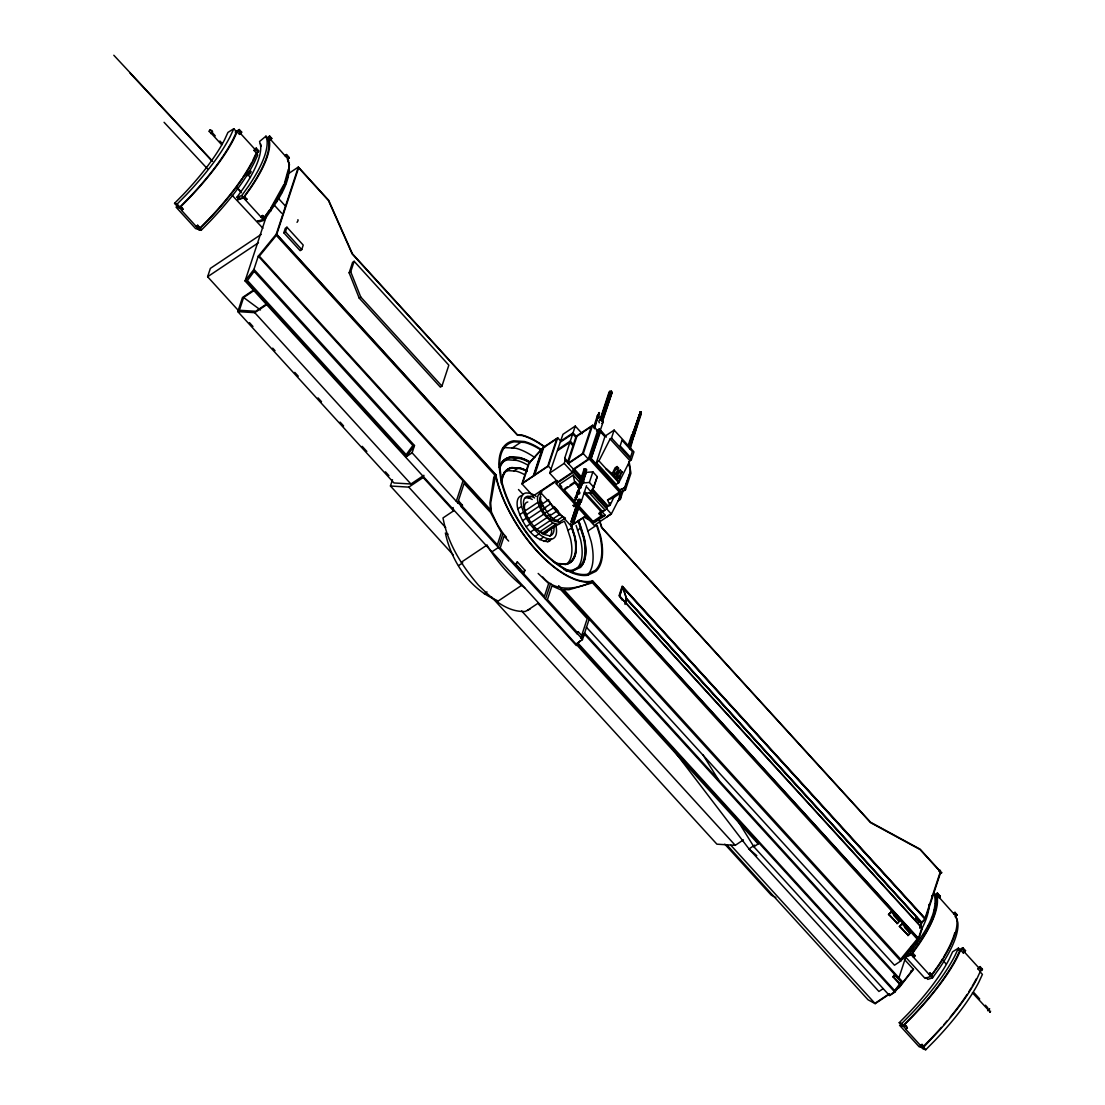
<?xml version="1.0" encoding="UTF-8"?>
<svg xmlns="http://www.w3.org/2000/svg" width="1105" height="1105" viewBox="0 0 1105 1105"><rect width="100%" height="100%" fill="white"/><g stroke="black" fill="none" stroke-linecap="round" stroke-linejoin="round"><path stroke-width="1.5" d="M582.777 482.125L580.553 488.355M258.183 220.586L259.316 221.829L264.233 220.24C275.822 202.408 293.75 181.938 288.101 159.161L270.366 139.271L271.623 138.236L269.62 136.039L268.363 137.075L269.523 141.551A131.246 38.274 -42.3 0 1 250.697 188.03L243.583 197.947L237.658 199.881A120.776 35.222 -42.3 0 0 239.619 197.243M934.402 893.683L935.534 894.939C939.899 917.247 922.703 937.026 911.293 954.513L906.39 956.115L905.257 954.858L910.161 953.256C921.57 935.769 938.767 916.004 934.402 893.683L931.777 895.879M621.024 492.623L620.306 499.419L617.695 501.159M614.131 430.094L611.535 438.008L610.112 438.961L598.951 460.909L618.786 482.664L629.933 460.716L631.356 459.763L633.966 451.848L614.131 430.094L605.07 436.144L596.369 462.636L616.189 484.391L618.786 482.664L619.974 474.749M940.894 873.116C943.09 871.997 941.211 872.95 940.175 872.315M585.457 516.505L570.857 525.731L540.124 492.015L557.252 480.551L556.202 483.728L594.228 525.441L611.341 513.977L619.035 498.935L620.223 492.319M285.601 184.507L284.468 183.25L288.35 169.231L289.496 170.474M238.998 311.182L207.616 276.747L210.364 268.391L261.208 234.384M735.778 817.562L753.886 846.775L758.168 843.916L245.075 280.988L266.374 216.207M392.496 479.75L390.438 485.993L408.781 487.139L423.16 477.512L423.878 475.33L410.922 484.004L393.988 482.954L237.824 311.624L242.478 297.494L253.597 290.049M255.075 289.814L243.611 297.494L239.412 310.27L255.711 311.279L266.871 303.806M245.075 280.988L253.943 269.371L258.28 256.167L276.264 234.177L298.35 167.035L328.682 200.309L352.385 253.736L517.32 434.693L521.657 434.956A85.555 37.556 56.2 0 1 544.627 446.738M283.833 232.796L285.311 228.307L286.941 227.216L303.226 245.089L301.748 249.592L300.118 250.669L283.833 232.796L285.463 231.719L286.941 227.216M349.152 272.825L352.592 262.341L354.152 261.305L448.837 365.175L441.945 386.115L440.384 387.164L359.194 298.088L349.152 272.825L350.713 271.775L354.152 261.305M245.821 280.49L406.378 456.641L412.11 452.815L414.499 445.522L253.943 269.371M456.296 501.283L463.023 480.799M412.11 452.815L457.705 502.844L464.086 483.451L490.537 512.471L501.38 532.582L497.347 544.834L461.724 505.745L462.47 505.247L458.824 501.242L458.078 501.739M753.886 846.775L889.58 995.646L894.857 992.11L576.948 643.331L582.432 639.671L580.871 637.972L582.238 636.121L578.316 631.811L576.948 633.662L461.365 506.85L461.724 505.745M258.28 256.167L491.38 511.905L497.195 524.143L503.037 533.397L498.396 547.486L491.932 551.809M555.995 480.716L533.066 496.048L521.919 483.824L528.632 463.423L543.108 447.539L557.68 437.787L560.705 441.116L573.039 432.87L576.133 436.268L567.818 461.531L568.343 463.589L583.288 453.589L592.612 425.245L597.625 430.757L588.302 459.1L573.357 469.1L572.321 472.263L557.776 481.987L549.668 473.092L562.942 434.32L575.263 426.074L582.225 433.699M533.798 475.882L543.108 447.539M521.919 483.824L548.356 466.144L557.68 437.787M540.124 492.015L540.4 491.145M519.447 570.581L520.358 569.103M573.357 469.1L565.249 460.191L564.724 458.133L575.263 426.074M549.668 473.092L564.199 463.368L565.249 460.191M556.202 483.728L573.329 472.263L574.365 469.1L589.31 459.1L599.2 429.016L604.974 435.342M593.551 427.317L597.515 415.411L598.288 415.356L594.573 428.795M598.413 416.392L599.172 412.621L597.46 416.019L598.606 415.936M594.062 428.229L599.172 412.621M599.904 420.01L609.104 392.013L611.397 391.17L612.087 392.385L602.363 421.93L601.673 420.715L611.397 391.17M578.081 487.112L584.172 468.879L585.609 468.755L586.575 469.818L580.968 486.877L580.001 485.813L578.564 485.938L578.081 487.112L580.484 488.037L586.575 469.818M600.181 420.535L609.905 390.99M575.401 497.388L579.766 486.407L576.838 497.278L575.401 497.388L576.838 497.278M604.684 408.781L606.217 404.126M574.904 499.446C576.934 500.634 573.523 497.291 576.658 497.291M582.611 477.305L584.131 472.65M575.263 499.833L579.766 486.407M580.001 485.813L585.609 468.755M575.802 499.791L580.249 486.932M602.584 419.859L612.087 392.385M593.772 487.277L597.266 476.669L592.874 471.849L586.258 472.388L582.777 482.996L589.379 482.457L593.772 487.277L591.562 492.637L584.959 493.175M628.621 465.55L628.8 461.724L630.333 471.794L625.112 487.678L619.035 490.247L590.844 459.335L602.888 422.497M545.483 599.131L550.649 583.412M590.844 459.335L600.733 430.922L606.341 437.083M571.05 521.864L577.998 500.758L580.139 499.971L580.788 501.104L573.854 522.209L573.108 523.176L571.05 521.864L578.744 499.791M575.967 510.027L578.633 501.905L577.998 500.758M573.854 522.209L573.205 521.063L580.139 499.971M573.108 523.176L580.788 501.104M581.285 501.642L586.52 485.703M589.379 482.457L592.874 471.849M590.029 519.903L590.443 518.646M584.531 491.794L601.963 510.924L599.573 512.527L602.156 515.358L593.012 521.477L592.612 522.72L594.366 522.596L605.236 515.317L602.17 511.947L599.159 513.784L601.742 516.615L605.236 515.317M599.573 512.527L599.159 513.784L605.015 510.04L589.103 492.581M601.963 510.924L601.562 512.181L584.117 493.051M602.156 515.358L601.742 516.615L592.612 522.72L563.288 490.565L559.462 484.294L573.191 475.109L581.147 483.852M606.714 508.908L607.764 505.731L610.029 505.289L613.689 497.623L625.513 489.695L630.914 473.299L629.173 461.904M628.096 445.854L631.729 434.762L634.215 434.569L630.333 448.506M632.364 435.812L639.905 413.201L641.038 414.444L634.049 435.674L641.218 411.93L640.002 412.041L639.961 413.45M608.993 505.98L610.029 502.816M628.883 445.536L631.48 437.621M628.676 446.696L639.339 414.582M632.171 434.942L640.541 411.668M641.356 412.566L640.223 414.707L641.218 411.93M629.532 448.81L634.215 434.569M622.792 491.836L620.306 499.419L619.035 498.935M624.422 488.134L630.333 471.794M576.948 633.662L578.316 631.811M580.871 637.972L587.211 618.69L561.05 589.973L551.934 585.926L547.431 599.628L577.349 632.461M582.432 639.671L589.158 619.187M622.074 600.07L619.546 595.871L622.529 586.81L925.313 919.015L921.791 922.744L919.954 928.338M619.753 595.927L622.585 587.349M624.933 602.515L626.245 598.523M625.043 602.874L626.424 598.689L622.529 586.81M625.043 604.394L626.701 599.38L921.335 922.634L919.719 927.482M915.948 918.517L916.763 917.302L915.948 918.517L919.084 921.943L919.885 920.727L919.084 921.943M898.973 977.69L907.081 953.049L913.352 948.864L911.238 946.543M924.719 919.25L940.314 871.776L920.078 849.565L870.56 822.659L601.562 527.527L599.283 520.372M586.382 627.198L894.484 965.217L900.741 961.032L918.725 939.057L922.344 928.076L619.546 595.871M925.313 919.015L940.811 871.9L920.064 849.137L870.547 822.231L601.852 527.43L599.642 520.455M276.264 234.177L495.662 474.888L490.703 503.01L491.38 511.905M598.606 412.662L598.786 413.546L599.559 413.035M597.515 415.411L597.777 416.599L598.799 415.908M583.689 470.053L584.172 468.879M579.034 486.462L580.001 487.512M584.048 477.747L586.258 472.388M597.266 476.669L591.562 492.637L587.169 487.374M233.79 128.719L230.351 136.205A130.003 37.915 -42.3 0 1 186.041 195.032L177.145 204.066L174.549 203.334L183.14 194.618A122.02 35.581 -42.3 0 0 224.729 139.41L227.934 132.42L233.79 128.719L236.539 131.73L233.086 139.216A130.003 37.915 -42.3 0 1 188.789 198.044L179.88 207.077L177.297 206.345L174.549 203.334M237.161 131.785L239.523 134.382L241.677 132.13L239.302 129.534L237.161 131.785L233.97 138.719A131.246 38.274 -42.3 0 1 189.245 198.113L180.529 206.939C185.157 207.864 180.474 212.312 182.629 209.246M239.523 134.382L241.677 132.13M256.692 153.36L254.04 150.446L256.236 148.098L258.888 151.012L256.692 153.36L253.542 160.197A131.246 38.274 -42.3 0 1 208.817 219.591L200.254 228.265L197.56 225.323L196.317 226.58L181.538 210.364M254.04 150.446L256.236 148.098M252.658 160.708L255.407 154.728M270.573 208.403L283.833 184.618M958.436 948.131L954.982 955.604A129.989 37.902 -42.3 0 1 910.7 1014.431L901.804 1023.451L899.221 1022.719L907.799 1014.017A122.033 35.581 -42.3 0 0 949.388 958.795L952.593 951.819L958.436 948.131L960.079 949.927L956.626 957.413A129.989 37.902 -42.3 0 1 912.329 1016.241L903.434 1025.247L900.851 1024.515L899.221 1022.719M960.673 950.065L963.325 952.98L965.521 950.632L962.856 947.717L960.673 950.065L957.524 956.902A131.246 38.274 -42.3 0 1 912.799 1016.296L904.235 1024.97C909.65 1025.91 904.608 1031.49 906.929 1027.926M963.325 952.98L965.521 950.632M980.287 971.447L977.925 968.85L980.066 966.599L982.442 969.196L980.287 971.447L977.096 978.395A131.246 38.274 -42.3 0 1 932.371 1037.788L923.034 1047.858L919.153 1046.767L899.581 1025.288L903.462 1026.379L906.155 1029.335M977.925 968.85L980.066 966.599M210.889 133.07L208.928 131.274L210.323 129.962L209.467 131.108M247.796 173.968L249.716 172.684L248.155 173.499M939.25 871.306L940.507 870.312L939.264 871.458M517.333 561.865L515.538 564.765L517.333 561.865L525.096 570.387L523.3 573.274M612.267 473.493L615.181 467.733L617.101 466.559L618.593 468.175L615.665 473.935L613.745 475.109L612.267 473.493L614.187 472.305L617.101 466.559M620.333 470.012L617.377 475.813L619.187 477.788L615.457 477.001L618.413 471.186L620.333 470.012L622.143 471.987L619.187 477.788L617.143 479.059L605.954 468.575L615.457 477.001L618.786 482.664M606.797 517.029L609.435 514.695M610.084 514.82L610.526 513.963M617.143 479.059L618.676 476.117M457.705 502.844L458.824 501.242M461.365 506.85L462.47 505.247M597.335 417.11L599.366 417.179L598.288 418.477M211 132.904C209.342 135.404 215.862 130.017 209.784 130.141M237.023 197.132L243.128 188.61A121.799 35.512 -42.3 0 0 260.6 145.473L259.565 141.495L265.96 136.164L267.672 138.042L268.75 142.172A130.224 37.971 -42.3 0 1 250.061 188.292L243.501 197.45L238.721 199.011L237.023 197.132L241.788 195.571L248.349 186.414A130.224 37.971 -42.3 0 0 267.037 140.294L265.96 136.164M262.714 215.489L261.042 217.105L262.714 215.489L264.827 217.809L263.17 219.425L243.583 197.947L244.854 196.87L246.926 199.149L245.655 200.212L246.926 199.149M262.023 215.737L264.15 218.058L270.283 209.508A131.246 38.274 -42.3 0 0 289.109 163.029M930.148 973.091L928.891 974.168L930.148 973.091L932.219 975.356L931.639 976.171L925.023 978.367L905.437 956.889L912.053 954.692L913.034 953.325L915.147 955.659L913.49 957.275L915.147 955.659M926.087 977.497L927.799 979.361L932.579 977.814L939.139 968.657A130.224 37.971 -42.3 0 0 957.828 922.537L956.75 918.407L955.038 916.528M406.378 456.641L414.499 445.522M582.708 635.582L584.614 632.999L902.523 981.779L894.857 992.11M580.056 640.817L578.177 643.359L894.705 990.646L901.307 981.751L584.766 634.477L582.888 637.019M899.553 984.113L892.937 976.848L894.677 974.486L901.666 982.331M911.625 971.06L898.945 987.29L896.224 989.099M904.235 959.209L913.476 969.347L899.235 987.566L894.995 990.398M888.517 914.526L891.196 911.887L899.498 920.99L897.453 923.49L888.517 914.526L891.196 911.887M896.818 923.628L899.498 920.99M899.373 926.473L902.039 923.835L910.34 932.938L908.296 935.438L899.373 926.473L902.039 923.835M907.661 935.576L910.34 932.938M901.86 959.237L912.702 945.977M914.857 943.325L918.117 939.347M990.052 1011.655L989.749 1012.304L990.619 1011.172M921.197 922.993L924.995 919.015L623.082 587.763L626.618 598.551L921.791 922.399M892.937 976.848L895.05 975.066M197.56 225.323L200.737 228.404L199.48 229.674L195.613 228.583L176.026 207.105L179.908 208.196L180.999 207.077L183.112 209.384M196.317 226.58L198.044 225.448M196.883 227.81L198.527 229.619L201.11 230.351L210.005 221.332A129.989 37.902 -42.3 0 0 254.302 162.504L257.741 155.031L256.098 153.222M903.462 1026.379L904.705 1025.109L907.398 1028.064M905.672 1029.197L920.451 1045.413L922.026 1044.432L924.139 1046.739M920.451 1045.413L922.026 1044.432M920.424 1046.007L923.172 1049.018L925.755 1049.75L934.664 1040.73A130.003 37.915 -42.3 0 0 978.961 981.903L982.414 974.403L979.665 971.406M988.409 1009.473L987.663 1010.564L988.478 1010.136M988.851 1009.832L989.652 1008.837L988.795 1009.169M577.556 492.222L579.351 492.485L578.329 493.7M211.594 133.208L212.561 131.923L211.511 132.393M988.934 1009.901L987.939 1010.564M269.62 136.039L268.501 137.6L270.504 139.81L271.623 138.236M285.2 155.556L286.457 154.52L289.192 157.518L288.101 159.161M285.366 156.164L286.457 154.52M934.775 895.23L937.399 893.033L940.3 896.652L939.043 897.688L936.308 894.677L937.399 893.033M939.043 897.688L940.134 896.045M953.726 913.365L954.982 912.329L957.123 915.051L955.866 916.086L938.891 897.08M953.864 913.89L954.982 912.329M956.985 914.526L955.728 915.562L956.889 920.037A131.246 38.274 -42.3 0 1 938.062 966.516L930.949 976.433L911.376 954.955M287.535 174.258L298.35 167.035M207.616 276.747L258.46 242.727M237.824 311.624L254.758 312.674L267.521 304.137M359.194 298.088L360.755 297.038L350.713 271.775M512.209 448.036L520.897 442.221M513.88 460.219L516.739 458.299M453.133 507.554L453.561 510.869L443.008 517.927C447.566 543.218 461.821 565.788 478.341 585.056C490.979 597.639 505.993 612.239 525.151 611.479L530.041 609.117M513.756 470.992L517.554 468.437M560.373 442.111L572.708 433.864L575.802 437.262M576.133 436.268L592.612 425.245M557.984 449.39L570.318 441.144L573.385 444.597M557.569 450.647L569.904 442.401L572.998 445.798M596.451 430.853L599.2 429.016M600.733 430.922L600.029 431.392L604.532 436.309M640.278 414.941L641.038 414.444M528.522 497.982L530.856 496.421A22.97 10.083 56.2 0 1 534.599 497.968M633.662 430.259L635.182 430.218L634.767 431.461M550.456 540.345A26.782 11.754 56.2 0 1 547.679 541.699C531.809 539.806 522.195 522.845 517.775 508.908L521.588 506.366A26.782 11.754 56.2 0 1 525.98 492.941L529.64 493.175A26.782 11.754 56.2 0 1 536.187 496.407M632.543 432.525L633.441 431.931M634.035 434.168L634.657 432.442M633.386 436.586L634.491 435.84M596.369 462.636L598.951 460.909M519.612 514.695L523.425 512.154L521.588 506.366M537.942 502.278L539.185 506.187L526.063 514.971L524.82 511.063L537.942 502.278A18.094 7.942 56.2 0 1 540.911 493.217M558.135 520.869A14.835 6.519 56.2 0 1 556.602 521.615C547.804 520.566 542.472 511.173 540.027 503.452L542.044 502.112M564.987 488.451L567.542 486.739M570.111 485.026L573.951 482.457M563.205 521.74A18.384 8.066 56.2 0 1 558.785 522.499L549.53 516.007L542.044 504.129L548.702 499.681M541.049 506.67L543.052 505.317M522.485 520.745L526.298 518.204L523.425 512.154M461.365 562.196L487.125 544.958M560.028 523.521A18.094 7.942 56.2 0 1 558.149 524.433L552.79 523.066L543.646 514.267L530.524 523.052L527.997 519.06L541.132 510.275L539.185 506.187M544.005 508.286L550.663 503.825L549.351 501.062M458.561 565.608L462.733 562.818M542.638 510.013L545.663 507.996M544.71 513.286L547.721 511.27M546.561 512.333L553.218 507.886L559.351 514.612L565.442 518.052L558.785 522.499M526.215 526.657L530.013 524.115C535.4 530.842 542.072 539.13 551.478 539.143A26.782 11.754 56.2 0 0 555.884 525.731M547.099 516.256L550.11 514.239M546.561 517.886L533.439 526.671L542.873 534.129L549.668 535.856A22.97 10.083 56.2 0 0 553.743 525.883M549.53 516.007L556.188 511.56M549.655 518.715L551.657 517.375M530.524 532.016L534.337 529.461M536.56 529.668L549.682 520.883M552.693 519.06L559.351 514.612M552.21 520.496L554.213 519.157M554.572 521.491L556.588 520.151M552.79 523.066L539.668 531.85L545.014 533.204A18.094 7.942 56.2 0 0 546.906 532.306M555.856 521.27L562.514 516.822M535.152 536.45L538.95 533.908M542.555 533.052L555.677 524.267M545.014 533.204L558.149 524.433M539.751 539.682L543.549 537.127M619.035 490.247L625.112 487.678M544.019 541.464L547.831 538.922M610.029 505.289L607.557 500.026L619.394 492.112L625.513 489.695M570.857 525.731L583.896 517.002L588.592 519.626M547.679 541.699L551.478 539.143M567.887 530.4L571.686 527.859M602.17 511.947L605.015 510.04M577.597 530.138L580.457 528.218M484.225 593.772L487.001 591.907M524.005 571.119L525.096 570.387M587.846 531.022L596.534 525.207L599.877 535.773A76.784 33.703 56.2 0 1 595.25 570.387L587.266 574.255A76.784 33.703 56.2 0 1 501.56 480.274L499.653 465.578A76.784 33.703 56.2 0 1 514.17 441.807L524.64 442.456A76.784 33.703 56.2 0 1 540.787 449.928M497.305 601.631L521.629 585.346M565.636 564.365L557.804 564.006L565.636 564.365A56.162 24.642 56.2 0 0 574.862 536.229L571.023 524.088M573.564 570.636L580.277 567.39A65.927 28.937 56.2 0 0 584.241 537.665L579.724 523.425A65.927 28.937 56.2 0 0 578.509 520.483M527.32 610.43L537.873 603.371L576.34 645.582M581.271 636.756L582.238 636.121M491.518 596.893L716.91 844.179L735.253 845.325L743.416 839.869M754.674 845.118L748.997 848.916L674.437 751.345M883.199 988.63L878.931 991.475L748.997 848.916L756.787 855.643M910.63 971.254L913.476 969.347M900.023 983.464L902.523 981.779M875.878 1002.718L889.442 993.644M727.173 845.215L868.019 999.763L875.188 1003.658L889.345 994.182M890.561 994.569L894.553 991.889M235.213 132.075L239.302 129.534M958.767 950.259L962.856 947.717M616.673 469.363L618.593 468.175M620.223 473.175L622.143 471.987M615.457 477.001L617.377 475.813M980.895 970.121L982.442 969.196M918.725 939.057L592.612 581.258C576.934 589.766 555.18 592.487 542.79 577.017M572.625 570.677L576.617 568.744A65.015 28.537 56.2 0 0 580.539 539.433L576.092 525.372M592.612 581.258L591.451 581.824A85.555 37.556 56.2 0 1 495.938 477.098L495.662 474.888M607.557 500.026L613.689 497.623M913.034 953.325L912.343 953.587L918.476 945.037A131.246 38.274 -42.3 0 0 937.316 898.558L936.308 894.677M932.219 975.356L929.471 973.353M257.244 221.359L263.17 219.425M584.642 471.103L586.092 470.979M511.891 457.249L519.378 457.705A65.927 28.937 56.2 0 1 528.342 461.255M530.925 496.435L527.803 496.228A22.97 10.083 56.2 0 0 524.032 507.748C526.45 516.891 531.85 525.124 538.922 531.367M525.469 497.789L528.604 497.982A22.97 10.083 56.2 0 1 532.265 499.515M609.794 393.228L611.286 393.408M571.81 520.897L573.205 521.063M640.817 412.925L640.002 412.041M632.93 434.431L633.869 434.804M448.05 534.129L445.384 533.038C451.282 561.091 469.749 589.227 496.946 600.333M554.655 562.265L557.611 563.509L565.194 563.978A55.582 24.393 56.2 0 0 574.31 536.132L570.512 524.129M553.508 562.003L557.984 563.882M775.834 897.522L771.276 895.161L724.797 844.165M524.82 587.957C509.847 576.52 497.305 561.823 487.374 545.829M243.611 297.494L260.462 309.966M558.481 511.422L554.379 506.822M129.948 72.999L212.132 161.192M236.788 187.643L241.484 192.684M164.079 122.31L207.602 168.982M232.312 195.461L262.893 228.252M113.815 55.25L212.63 161.289M237.34 187.809L240.862 191.593M518.494 489.529L523.204 494.57M611.535 438.008L631.356 459.763M610.112 438.961L629.933 460.716M614.187 472.305L615.665 473.935M591.548 458.865L619.725 489.791M589.31 459.1L619.394 492.112M583.288 453.589L588.302 459.1M564.724 458.133L567.818 461.531M574.365 469.1L583.578 479.211M592.791 489.308L607.764 505.731M581.741 478.175L574.932 470.702L574.365 472.429L583.454 482.388M591.962 489.391L606.728 505.579L606.162 507.305L591.396 491.103M939.747 871.306L941.391 873.116M269.758 136.564L271.761 138.76M286.609 155.114L289.344 158.126M573.329 472.263L582.542 482.374M590.595 491.214L611.341 513.977M287.328 159.41L288.474 160.667M564.199 463.368L572.321 472.263M289.551 164.838L287.701 160.805M579.89 486.697L575.235 481.6L574.821 482.857L563.288 490.565L563.702 489.308L593.012 521.477M579.476 487.954L574.821 482.857L573.191 475.109M287.038 175.806L288.17 177.062M548.356 466.144L551.381 469.473M937.551 893.641L940.3 896.652M955.121 912.854L957.123 915.051M238.694 130.86L241.07 133.456M255.573 149.52L258.239 152.435M240.13 133.056L254.689 149.023M559.462 484.294L561.727 486.794M935.479 897.854L936.626 899.111M935.424 903.503L936.557 904.746M280.698 191.469L281.83 192.712M934.098 910.078L935.244 911.335M278.225 198.168L285.159 205.779M962.206 949.14L964.858 952.054M979.458 967.925L981.834 970.522M963.974 951.557L978.533 967.524M931.529 917.523L932.675 918.78M275.753 200.337L276.885 201.58M211.759 132.061L215.254 135.887M219.895 140.984L222.216 143.526M360.755 297.038L441.945 386.115M211.331 133.401L221.774 144.865M248.183 175.06L250.407 177.504M925.023 918.269L622.239 586.064L619.049 595.747L921.846 927.938L918.435 938.311L592.446 580.664L591.161 581.285A84.947 37.28 56.2 0 1 496.338 477.332L496.021 474.86L276.761 234.315L298.64 167.767L328.434 200.461L352.136 253.888L517.416 435.204L521.878 435.494A84.947 37.28 56.2 0 1 544.668 447.18M274.731 205.599L281.664 213.21M927.758 925.741L928.904 926.985M626.424 598.689L921.791 922.744M916.238 917.647L919.36 921.087M916.473 918.158L919.609 921.598M270.849 211L269.717 209.743L263.087 218.983L264.233 220.24M285.463 231.719L301.748 249.592M922.827 934.609L923.96 935.852M974.002 992.691L979.707 998.961M985.425 1005.219L987.704 1007.732M942.703 960.176L946.129 963.933M972.414 992.773L990.301 1012.139M244.274 197.685L246.332 199.964M261.733 216.842L263.846 219.177M241.788 195.571L243.501 197.45M893.669 915.437L898.862 921.128M904.525 927.385L909.705 933.076M916.777 944.015L917.923 945.272M889.152 914.388L897.453 923.49M899.995 926.335L908.296 935.438M912.053 954.692L914.18 957.013M929.567 973.906L931.639 976.171M932.579 977.814L930.866 975.936L937.427 966.778A130.224 37.971 -42.3 0 0 942.662 958.684M910.161 953.256L911.293 954.513M558.605 585.65L900.741 961.032M503.037 533.397L506.435 537.14M508.645 541.063L504.101 536.091L500.206 547.942L544.406 596.451L548.66 583.509L538.163 573.454M893.558 976.627L900.174 983.892M516.076 564.393L523.839 572.915M458.989 502.747L460.813 504.75M458.036 502.623L461.683 506.629M577.211 633.496L581.133 637.792M177.145 204.066L179.88 207.077M201.11 230.351L199.466 228.542L208.362 219.536A129.989 37.902 -42.3 0 0 241.719 178.941M179.908 208.196L182.007 210.503M196.787 226.718L199.48 229.674M423.16 477.512L453.561 510.869M254.758 312.674L410.922 484.004M901.804 1023.451L903.434 1025.247M925.755 1049.75L923.02 1046.739L931.916 1037.719A130.003 37.915 -42.3 0 0 941.446 1027.374M920.935 1045.551L923.034 1047.858M408.781 487.139L445.716 527.651M521.657 610.968L735.253 845.325M730.875 845.311L875.188 1003.658M249.454 322.646L252.948 326.472M272.7 348.158L275.021 350.699M294.786 372.385L298.267 376.211M318.033 397.883L321.514 401.709M340.105 422.11L343.6 425.936M362.191 446.337L366.832 451.434M385.438 471.835L388.919 475.661M390.438 485.993L453.174 554.834M670.293 745.93L672.365 748.638M550.663 503.825L553.218 507.886M541.132 510.275L543.646 514.267M526.298 518.204L530.013 524.115M702.96 754.798L719.245 781.083M756.359 840.988L758.168 843.916M526.712 516.339L527.997 519.06M597.211 525.497L600.595 536.187A77.903 34.2 56.2 0 1 595.913 571.299L587.805 575.222A77.903 34.2 56.2 0 1 500.841 479.874L498.908 464.956A77.903 34.2 56.2 0 1 513.632 440.826L524.267 441.489A77.903 34.2 56.2 0 1 541.975 449.97M570.843 524.212L574.683 536.339A56.162 24.642 56.2 0 1 565.47 564.475M631.729 434.762L632.005 436.047M502.513 448.395A76.784 33.703 56.2 0 1 505.482 447.608L515.952 448.271A76.784 33.703 56.2 0 1 534.737 457.525M582.846 517.803A76.784 33.703 56.2 0 1 585.94 524.999L591.189 541.588A76.784 33.703 56.2 0 1 587.611 575.139M573.412 570.705A65.927 28.937 56.2 0 1 566.036 570.498M499.543 467.249A65.927 28.937 56.2 0 1 510.648 456.973L519.64 457.539A65.927 28.937 56.2 0 1 530.165 461.931M570.373 571.119A65.927 28.937 56.2 0 1 565.774 570.677M499.28 467.429A65.927 28.937 56.2 0 1 510.386 457.152M578.26 520.648A65.927 28.937 56.2 0 1 579.476 523.59L583.979 537.845A65.927 28.937 56.2 0 1 580.015 567.556M563.854 569.531A65.015 28.537 56.2 0 0 572.721 570.097L579.49 566.824A65.015 28.537 56.2 0 0 583.399 537.513L578.951 523.466A65.015 28.537 56.2 0 0 577.749 520.566M499.874 468.064A65.015 28.537 56.2 0 1 510.828 457.926L519.695 458.492A65.015 28.537 56.2 0 1 530.068 462.829M502.347 462.166A65.015 28.537 56.2 0 1 507.955 459.846L516.822 460.398A65.015 28.537 56.2 0 1 527.196 464.735M501.587 483.286A56.162 24.642 56.2 0 1 512.181 467.498M525.704 470.122A56.162 24.642 56.2 0 0 519.833 467.968L512.002 467.608A56.162 24.642 56.2 0 0 501.408 483.41M519.654 468.092A56.162 24.642 56.2 0 1 527.071 470.992M501.808 483.438A55.582 24.393 56.2 0 1 512.278 468.119L519.861 468.589A55.582 24.393 56.2 0 1 527.196 471.462M503.935 472.457A55.582 24.393 56.2 0 1 508.466 470.661L516.049 471.131A55.582 24.393 56.2 0 1 524.916 474.846M564.296 521.104A55.582 24.393 56.2 0 1 566.699 526.671L570.512 538.674A55.582 24.393 56.2 0 1 568.274 562.542M517.775 508.908A26.782 11.754 56.2 0 1 522.182 495.496M551.685 530.303A22.97 10.083 56.2 0 1 549.724 536.257M524.82 511.063A18.094 7.942 56.2 0 1 527.789 502.002M540.027 503.452A14.835 6.519 56.2 0 1 540.925 496.767M542.044 504.129A18.384 8.066 56.2 0 1 541.892 491.877M928.96 904.415A121.674 35.484 -42.3 0 1 921.653 929.208M954.734 932.882A130.224 37.971 -42.3 0 1 943.463 957.372M976.226 978.892A130.003 37.915 -42.3 0 1 972.193 986.226M971.295 987.732A130.003 37.915 -42.3 0 1 968.85 991.696M967.096 994.389A130.003 37.915 -42.3 0 1 950.259 1017.07M947.04 1020.923A130.003 37.915 -42.3 0 1 943.725 1024.791M247.976 172.919A3.122 0.912 -42.3 0 1 251.097 171.689A3.122 0.912 -42.3 0 1 247.782 175.308A3.122 0.912 -42.3 0 1 246.94 174.065M251.912 162.131A129.989 37.902 -42.3 0 1 242.63 177.574M260.421 143.691A120.776 35.222 -42.3 0 1 261.291 146.44M297.88 219.715A5.207 1.519 -42.3 0 1 297.024 222.326M583.993 482.402A1.961 1.671 18.2 0 1 583.91 481.103M581.783 481.6A1.464 1.243 18.2 0 1 582.874 483.672M580.374 483.299A1.464 1.243 18.2 0 1 580.733 481.821M577.321 493.534A1.464 1.243 18.2 0 1 577.777 491.615A1.464 1.243 18.2 0 1 579.835 492.678A1.464 1.243 18.2 0 1 578.302 494.046M578.357 502.236A1.961 1.671 18.2 0 1 578.177 499.529A1.961 1.671 18.2 0 1 581.202 500.33A1.961 1.671 18.2 0 1 579.807 502.623M599.38 422.787A2.1 1.782 18.2 0 1 599.739 420.176A2.1 1.782 18.2 0 1 602.708 420.964A2.1 1.782 18.2 0 1 601.838 423.436M493.714 477.816L489.957 502.913L490.482 509.778L259.33 256.167L276.333 235.393L494.764 475.053L493.714 477.816M573.163 505.399C574.144 509.074 576.451 503.369 573.163 505.399M529.198 463.188L522.693 482.982L533.301 475.882L542.141 448.975L529.198 463.188M543.701 447.539L534.723 474.86L547.762 466.144L556.754 438.809L543.701 447.539M576.921 436.268L568.882 460.744L569.31 462.415L582.487 453.589L591.355 426.613L576.921 436.268M622.005 440.246L620.14 445.923L630.485 457.277L632.35 451.6L622.005 440.246M254.164 271.347L247.451 280.532L406.17 454.666L412.869 445.481L254.164 271.347M917.178 939.043L900.658 959.237L563.702 589.559L568.909 589.752L592.473 582.791L917.178 939.043"/></g></svg>
